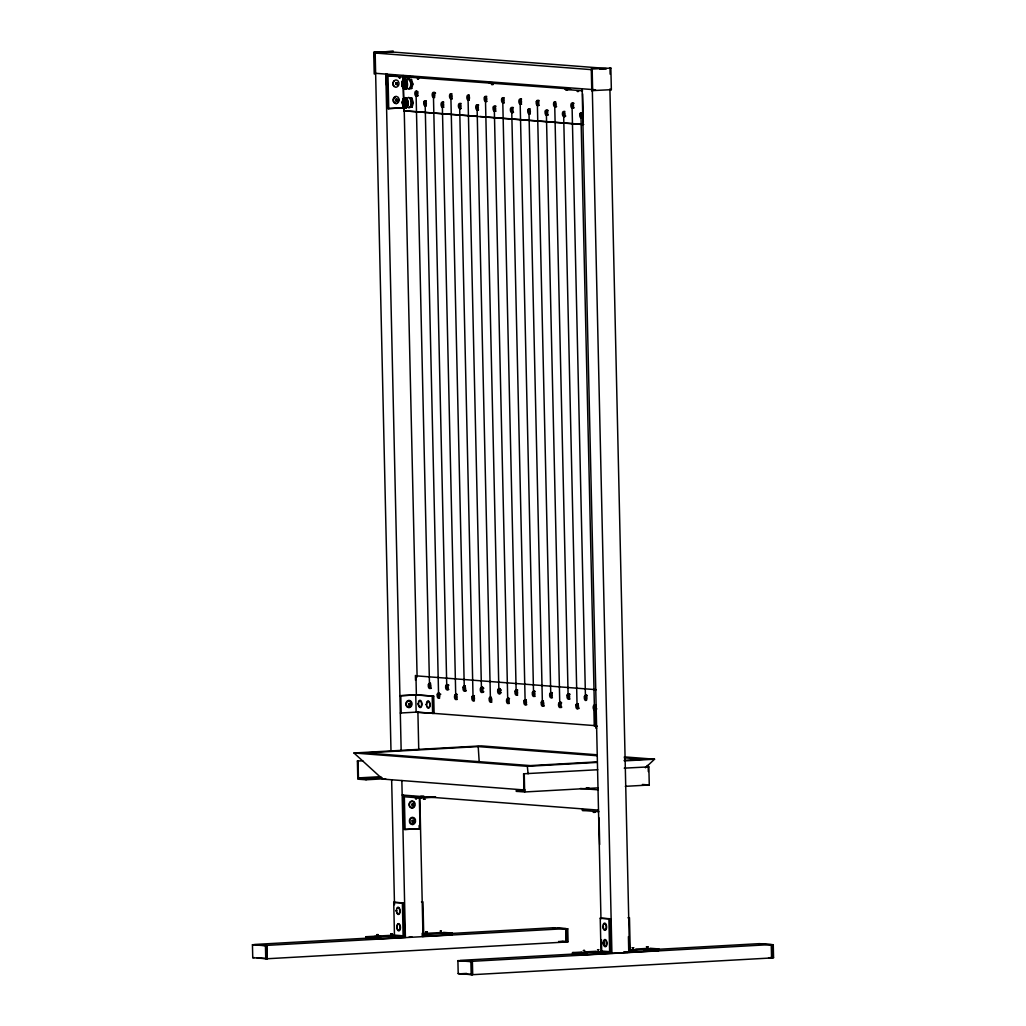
<?xml version="1.0" encoding="UTF-8"?>
<svg xmlns="http://www.w3.org/2000/svg" width="1026" height="1026" viewBox="0 0 1026 1026"><rect width="100%" height="100%" fill="white"/><g stroke="black" fill="none" stroke-linecap="round" stroke-linejoin="round"><path stroke-width="1.5" d="M412.426 796.766L417.39 796.817M417.954 91.699L417.261 96.162L416.133 96.213A2.591 1.295 86.8 0 1 415.03 92.135A2.591 1.295 86.8 0 1 417.287 92.571A2.591 1.295 86.8 0 1 416.133 96.213L429.458 683.354L430.587 683.29M411.952 821.133L411.939 820.479M407.027 79.4L409.63 79.592L411.028 84.183L409.836 88.569L411.708 88.467L412.901 84.081L411.503 79.489L407.027 79.4A5.22 2.603 86.8 0 1 411.028 83.504A5.22 2.603 86.8 0 1 407.886 88.967M411.926 98.15L410.054 98.252L411.452 102.844L410.259 107.23L412.131 107.114L413.324 102.728L411.926 98.15L409.323 97.945M395.497 100.407L395.472 99.342M397.203 928.068L396.844 926.491L397.203 928.068A3.027 1.513 86.8 0 0 397.613 929.376M645.431 767.781L654.55 759.202L624.334 756.88M443.732 933.044L437.179 933.224L438.551 933.006M413.042 796.676L416.659 796.804M390.431 937.61L393.009 937.546M393.022 937.572L390.547 937.649M390.829 933.891L392.56 933.852L390.893 933.917M393.048 935.84L392.253 935.917M636.633 949.73L629.72 949.935M396.318 75.719L396.78 75.911M408.733 78.335L408.04 78.386M380.133 936.687L381.108 936.597L380.377 936.469M437.769 933.147L438.512 933.044M600.864 951.756L601.839 951.666L600.441 951.512M423.199 933.904L430.125 933.852L423.212 934.07M581.165 952.461C579.023 953.192 591.861 952.461 585.397 952.295M595.375 951.666L594.67 951.833L601.133 951.782M394.382 937.61L389.149 937.738M427.201 935.686L426.829 935.558M586.218 954.321L586.603 954.103M410.746 76.411L404.308 76.463M426.431 797.407L427.829 797.228L427.111 797.099M442.975 933.224L444.348 933.057L443.617 932.929M647.727 948.768C636.043 949.178 652.639 949.332 650.125 948.793M379.658 936.725L374.528 936.687L377.978 936.443M375.926 938.277L374.567 938.405L376.067 938.572M389.534 937.52L394.625 937.469M600.39 951.795L596.119 951.91M635.197 949.858L630.913 949.961M649.42 949.063L644.187 949.063L647.919 948.806M645.675 950.602L644.315 950.743L645.816 950.897M409.733 76.45L404.834 76.45M578.138 703.682L577.022 703.746L563.697 116.592A2.591 1.295 86.8 0 1 562.594 112.527A2.591 1.295 86.8 0 1 564.839 112.95A2.591 1.295 86.8 0 1 563.697 116.605L564.813 116.528A2.591 1.295 86.8 0 1 563.53 113.719A2.591 1.295 86.8 0 1 564.851 111.385M427.06 933.968L427.855 933.891L426.713 933.827M373.72 52.352L393.304 51.364L373.72 52.352L374.208 73.936L375.08 74L374.593 52.416M390.996 750.904L375.17 53.031L392.753 52.044L606.263 68.447M403.628 104.665L403.705 107.794L388.739 108.628L387.982 75.821L395.472 75.411M407.668 76.475L403.18 76.732L569.315 88.903M413.44 76.591L404.462 77.091L387.982 75.821M591.284 69.063L610.868 68.088L611.355 89.672L591.771 90.647L591.284 69.063L592.156 69.127L592.643 90.711L591.771 90.647M409.63 79.592L411.503 79.489M599.851 69.229L606.251 68.87M411.028 84.183L412.901 84.081M566.07 87.787L566.108 89.506L570.597 89.262M595.516 89.788L375.619 73.321M452.043 98.829L450.927 98.894A2.591 1.295 86.8 0 1 449.644 94.995A2.591 1.295 86.8 0 1 451.902 95.02A2.591 1.295 86.8 0 1 450.927 98.894L464.239 686.022L465.368 685.958A2.591 1.295 86.8 0 0 464.085 688.433A2.591 1.295 86.8 0 0 465.445 691.114M411.452 102.844L413.324 102.728M486.645 101.471L485.516 101.536L498.841 688.69L499.97 688.626M387.084 74.026L387.866 108.564L403.705 107.794M503.92 102.805L502.804 102.869L516.129 690.023L517.245 689.959M443.501 107.23L442.386 107.294A2.591 1.295 86.8 0 1 441.218 103.267A2.591 1.295 86.8 0 1 443.476 103.562A2.591 1.295 86.8 0 1 442.386 107.294L455.711 694.41L456.826 694.345M403.885 106.076L403.988 110.808L476.898 116.259M538.535 105.447L537.406 105.511L550.731 692.691L551.86 692.627M478.167 109.872L477.052 109.936A2.591 1.295 86.8 0 1 475.859 106.063A2.591 1.295 86.8 0 1 478.103 106.076A2.591 1.295 86.8 0 1 477.141 109.962L490.377 697.09M555.887 106.781L554.758 106.845L568.083 694.012L569.212 693.961M495.481 111.193L494.365 111.257L507.69 698.411L508.806 698.347M573.226 108.128L572.098 108.192A2.591 1.295 86.8 0 1 571.072 104.049A2.591 1.295 86.8 0 1 573.329 104.626A2.591 1.295 86.8 0 1 572.11 108.205L585.423 695.346L586.551 695.282M512.897 112.552L511.769 112.616L525.094 699.758L526.223 699.694M530.134 113.86L529.018 113.924L542.344 701.079L543.459 701.014M547.538 115.194L546.422 115.258L559.747 702.412L560.863 702.348M582.152 117.862L581.024 117.926L594.349 705.067L595.478 705.016M416.376 694.82L399.922 695.743L415.748 694.974L416.146 712.249L434.113 713.429L433.716 696.154L416.376 694.82L415.953 675.826L417.069 675.762M447.849 684.624L446.72 684.688L433.485 97.56A2.591 1.295 86.8 0 1 432.356 93.481A2.591 1.295 86.8 0 1 434.614 93.879A2.591 1.295 86.8 0 1 433.485 97.56L434.601 97.496A2.591 1.295 86.8 0 1 433.305 94.687A2.591 1.295 86.8 0 1 434.614 92.327M482.541 687.279L481.412 687.33L468.087 100.189A2.591 1.295 86.8 0 1 467.022 96.188A2.591 1.295 86.8 0 1 469.28 96.495A2.591 1.295 86.8 0 1 468.177 100.227L469.215 100.125A2.591 1.295 86.8 0 1 467.984 97.393A2.591 1.295 86.8 0 1 469.267 94.982M415.748 694.974L433.716 696.154M534.636 691.28L533.507 691.344L520.182 104.216A2.591 1.295 86.8 0 1 519.028 100.189A2.591 1.295 86.8 0 1 521.285 100.497A2.591 1.295 86.8 0 1 520.182 104.216M474.14 695.679L473.012 695.743L459.686 108.615A2.591 1.295 86.8 0 1 458.571 104.549A2.591 1.295 86.8 0 1 460.828 104.934A2.591 1.295 86.8 0 1 459.686 108.615L460.815 108.551M417.89 712.031L400.307 713.019L401.179 713.083L400.781 695.808M597.26 726.164L594.272 725.933L593.874 708.658L595.375 708.581M525.132 790.02L382.531 779.067L353.97 752.994L481.194 745.876L597.299 754.803M597.286 755.739L478.206 746.595L365.192 752.917L530.314 765.601L597.17 761.869M385.212 778.708L366.038 779.786L357.805 779.157L357.394 761.023L362.832 760.805M624.231 760.356L643.328 759.278L624.27 757.816M353.97 752.994L527.326 766.319L597.299 762.408M624.334 760.894L654.55 759.202M357.394 761.023L358.048 761.074L358.433 777.9L380.787 776.656M358.433 777.9L366.013 778.49L381.993 777.593M382.531 779.067L385.712 778.888M647.06 765.588L648.175 765.524L648.317 771.565M598.145 787.865L524.658 791.969L516.424 791.341L516.399 790.046L523.978 790.623L523.606 773.796L597.735 769.731M624.244 768.153L648.855 766.871L649.266 784.993L625.309 786.339M516.399 790.046L524.389 789.597M423.776 796.125L420.775 796.304L420.814 798.023L435.781 797.189L429.791 796.727M516.424 791.341L519.618 791.161M582.435 808.719L582.473 810.45L589.963 810.027M405.719 829.418L420.057 828.726L419.352 797.484M403.436 794.97L404.231 829.508L420.057 828.726M393.715 902.329L402.384 902.995L403.128 935.802L394.459 935.135L393.715 902.329L403.885 902.906L404.667 937.443L374.734 939.111L366.064 938.457L366.025 936.725L375.503 936.199M402.384 902.995L403.885 902.906M421.468 901.918L422.969 901.841L423.712 934.648L452.145 933.057L452.184 934.776L422.25 936.456L422.186 933.314M600.236 918.193L608.893 918.86L609.636 951.666L600.98 950.999L600.236 918.193L610.393 918.77L611.175 953.308L581.242 954.988L572.572 954.321L572.534 952.59L582.011 952.064M608.893 918.86L610.393 918.77M627.976 917.783L629.477 917.706L630.22 950.512L658.666 948.922L658.705 950.653L611.919 953.359L603.185 952.692M378.658 936.02L394.459 935.135M422.943 933.532L438.743 932.66M366.025 936.725L374.695 937.392L403.128 935.802M367.539 938.149L254.486 944.471L266.401 945.395L565.762 928.633L566.07 942.022L266.709 958.771L252.742 957.681L252.447 944.741L253.948 944.651M451.94 933.429L553.848 927.722L567.763 928.812L568.058 941.753L560.786 941.393M366.064 938.457L369.219 938.277M553.27 927.889L554.758 927.812M408.938 937.225L412.042 937.046M265.452 945.728L266.952 945.651L267.247 958.605L265.747 958.682L265.452 945.728L252.447 944.741M557.593 928.222L567.763 928.812M252.742 957.681L254.243 957.604M585.179 951.884L596.234 951.269M635.774 949.05L645.251 948.524M572.534 952.59L581.203 953.257L609.636 951.666M577.805 953.808L459.981 960.4L471.896 961.324L771.257 944.561L771.565 957.951L472.204 974.7L458.199 973.61L457.904 960.657L466.625 961.131M654.242 949.525L759.343 943.651L773.258 944.728L773.553 957.681L772.052 957.771L771.757 944.818L758.753 943.817L760.253 943.728M572.572 954.321L578.882 953.962M470.896 961.657L472.396 961.567L472.691 974.52L471.19 974.61L470.896 961.657L457.904 960.657M771.757 944.818L773.258 944.728M458.199 973.61L472.691 974.52M460.276 973.789L466.65 973.43M442.296 933.237L438.128 933.275M426.893 935.699L429.548 935.571L426.444 935.468M587.436 787.788L586.359 787.865L588.873 787.827L587.718 787.93M399.576 77.655C397.421 77.848 402.077 77.54 399.807 77.745M407.822 78.284L407.065 78.348L408.797 78.309M417.903 78.707C415.748 78.887 420.404 78.592 418.121 78.797M566.557 90.121C564.3 90.326 569.071 90.019 566.775 90.211M577.702 91.34C575.548 91.532 580.203 91.224 577.933 91.429M415.94 798.587C413.786 798.792 418.441 798.485 416.171 798.69M426.406 933.737L423.456 933.993L429.432 933.891L425.328 933.917L426.046 933.993M647.098 948.909L645.97 948.999L646.778 949.063M427.393 935.789L426.226 935.725M426.085 934.135L427.034 934.109M391.291 936.071L392.227 936.058M377.068 936.866L378.004 936.853M646.816 949.204L647.765 949.178M492.762 82.67L488.709 82.58M378.171 936.469L373.939 936.712L377.35 936.738M440.821 931.082C443.091 931.172 438.448 931.095 440.603 931.185M377.363 934.724C375.106 934.622 379.864 934.724 377.594 934.622M391.906 935.776C401.679 935.802 382.865 935.93 391.573 935.943M598.325 949.691C600.595 949.781 595.939 949.704 598.094 949.794M584.102 950.486C586.372 950.563 581.639 950.512 583.884 950.589M393.125 935.674L390.431 935.879L391.239 935.943M377.029 936.738L376.298 936.648L380.043 936.507M585.423 952.346L587 952.449L581.896 952.705M610.868 68.088L609.995 68.011L610.137 74.18M375.17 53.031L591.861 69.678M610.483 89.595L611.355 89.672M566.108 89.506L582.576 90.775M409.105 88.262L411.708 88.467M409.528 106.922L412.131 107.114M387.866 108.564L388.739 108.628M480.078 116.502L583.756 124.467M403.988 110.808L582.64 124.531M415.953 675.826L596.311 689.69M593.874 708.658L596.875 708.889M596.247 710.838L595.375 710.762L595.773 728.037L596.632 728.101M416.774 712.095L595.067 725.638M648.214 766.82L648.855 766.871M523.606 773.796L524.248 773.835L524.658 791.969M642.404 784.467L649.266 784.993M580.485 788.481L598.043 789.828M402.166 795.035L598.491 810.117M420.814 798.023L404.347 796.766L405.09 829.572M582.473 810.45L598.94 811.707M562.274 941.317L568.058 941.753M443.488 932.39L452.145 933.057M649.997 948.255L658.666 948.922M770.654 957.463L773.553 957.681M558.619 941.445L566.07 942.022M768.577 957.72L771.565 957.951M444.963 934.224L449.298 934.558M623.68 951.936L628.053 952.269M624.86 952.166L627.848 952.397M604.878 952.679L609.367 953.026M261.168 945.202L266.952 945.651M469.51 961.349L472.396 961.567M257.128 957.822L267.247 958.605M527.326 766.319L528.121 773.835M478.206 746.595L479.232 762.305M609.906 88.98L629.502 952.385M628.412 936.623L628.733 950.756M592.04 77.489L611.919 953.359M582.653 93.905L583.294 122.017M599.081 817.966L599.684 844.526M582.14 89.185L600.967 918.95M601.441 939.765L601.698 950.987M564.8 87.851L564.826 89.147M581.203 953.257L581.242 954.988M566.262 928.889L566.557 941.842M471.896 961.324L471.96 964.286M438.525 693.076L425.2 105.96L426.329 105.896A2.591 1.295 86.8 0 1 424.841 103.1A2.591 1.295 86.8 0 1 426.316 100.779M432.215 696.244L432.613 713.506M404.154 106.755L417.107 677.019M417.903 712.249L418.736 749.095M419.826 797.151L422.994 936.507M403.205 76.116L403.308 80.849M403.462 87.159L403.744 99.766M403.141 75.437L403.103 81.234M403.205 85.927L403.564 101.548M419.121 825.52L419.198 828.662M415.415 675.429L415.517 680.225M386.289 75.603L386.507 85.209M402.718 799.639L402.897 807.642M385.814 74.103L401.153 750.083M401.846 780.517L405.398 937.495M391.65 779.734L394.497 904.675M374.695 937.392L374.734 939.111M366.013 778.49L366.038 779.786M266.401 945.395L266.709 958.771M443.848 107.179A2.591 1.295 86.8 0 1 442.232 105.139A2.591 1.295 86.8 0 1 443.117 102.1M443.463 102.049A2.591 1.295 86.8 0 1 443.796 102.19M435.268 92.789A2.591 1.295 86.8 0 1 435.537 93.238M482.9 692.447A2.591 1.295 86.8 0 1 481.425 689.664A2.591 1.295 86.8 0 1 482.874 687.33M483.502 687.933A2.591 1.295 86.8 0 1 483.746 688.446M483.759 691.588A2.591 1.295 86.8 0 1 483.528 692.037M521.644 104.113A2.591 1.295 86.8 0 1 520.041 102.061A2.591 1.295 86.8 0 1 520.926 99.022M521.272 98.983A2.591 1.295 86.8 0 1 521.606 99.112M410.9 80.964A3.245 1.616 86.8 0 1 411.413 81.682M411.349 86.556A3.245 1.616 86.8 0 1 410.81 87.043M402.949 101.292A5.22 2.603 86.8 0 1 406.912 98.676A5.22 2.603 86.8 0 1 407.104 107.217A5.22 2.603 86.8 0 1 403.013 103.985M407.463 98.021A5.22 2.603 86.8 0 1 411.49 102.844A5.22 2.603 86.8 0 1 407.668 107.05M411.824 100.33A3.245 1.616 86.8 0 1 412.298 101.907M412.349 102.754A3.245 1.616 86.8 0 1 411.901 104.973M426.88 706.645A3.617 1.808 86.8 0 0 428.111 708.107L428.586 708.145A3.617 1.808 86.8 0 0 430.074 704.682A3.617 1.808 86.8 0 0 428.419 700.989L427.945 700.963A3.617 1.808 86.8 0 0 426.56 703.054M418.454 705.183A3.617 1.808 86.8 0 0 419.955 707.478L420.416 707.517A3.617 1.808 86.8 0 0 421.904 704.054A3.617 1.808 86.8 0 0 420.25 700.36L419.775 700.335A3.617 1.808 86.8 0 0 418.39 702.425M406.642 705.708A3.027 2.616 -85.6 0 1 410.028 701.284M411.041 702.31A3.027 2.616 -85.6 0 1 411.336 703.015M411.17 705.324A3.027 2.616 -85.6 0 1 410.785 705.978M410.259 706.504A3.027 2.616 -85.6 0 1 409.643 706.863M408.976 707.029A3.027 2.616 -85.6 0 1 407.078 706.298M427.393 706.837A3.027 1.513 86.8 0 1 427.111 706.247M426.88 703.22A3.027 1.513 86.8 0 1 427.355 702.053M427.688 701.694A3.027 1.513 86.8 0 1 429.599 703.22A3.027 1.513 86.8 0 1 429.253 707.068M428.906 707.427A3.027 1.513 86.8 0 1 428.137 707.53M421.058 701.81A3.027 1.513 86.8 0 1 421.327 705.798A3.027 1.513 86.8 0 1 419.403 706.529M419.07 706.042A3.027 1.513 86.8 0 1 418.8 705.401M418.698 702.374A3.027 1.513 86.8 0 1 420.724 701.322M396.857 927.607A3.617 1.808 86.8 0 0 398.498 930.826L398.96 930.851A3.617 1.808 86.8 0 0 400.448 927.389A3.617 1.808 86.8 0 0 398.793 923.708L398.319 923.669A3.617 1.808 86.8 0 0 397.87 923.875M396.934 925.76A3.617 1.808 86.8 0 1 397.472 924.323M396.882 912.948A3.617 1.808 86.8 0 0 398.126 914.41L398.588 914.448A3.617 1.808 86.8 0 0 400.076 910.985A3.617 1.808 86.8 0 0 398.421 907.292L397.947 907.266A3.617 1.808 86.8 0 0 396.78 908.561M396.485 911.203A3.617 1.808 86.8 0 1 396.562 909.357M603.378 943.471A3.617 1.808 86.8 0 0 605.007 946.69L605.481 946.716A3.617 1.808 86.8 0 0 606.969 943.253A3.617 1.808 86.8 0 0 605.302 939.572L604.827 939.534A3.617 1.808 86.8 0 0 603.981 940.188M603.352 942.535A3.617 1.808 86.8 0 1 603.673 940.829M604.776 944.138A1.321 0.654 86.8 0 1 604.609 942.291M603.147 927.991A3.617 1.808 86.8 0 0 604.635 930.287L605.109 930.313A3.617 1.808 86.8 0 0 606.597 926.85A3.617 1.808 86.8 0 0 604.93 923.169L604.455 923.131A3.617 1.808 86.8 0 0 603.083 925.221M413.119 803.974A1.321 1.141 -85.6 0 1 413.145 804.974M412.798 805.538A1.321 1.141 -85.6 0 1 411.965 805.846M413.491 820.377A1.321 1.141 -85.6 0 1 413.581 821.044M413.17 821.941A1.321 1.141 -85.6 0 1 412.042 822.185M412.003 704.285A3.617 3.129 -85.6 0 0 409.207 700.399L408.399 700.45A3.617 3.129 -85.6 0 0 408.579 707.594L409.4 707.555A3.617 3.129 -85.6 0 0 411.824 705.208M409.938 703.438A1.321 1.141 -85.6 0 1 409.964 704.439M409.618 705.003A1.321 1.141 -85.6 0 1 408.784 705.311M396.754 98.919A1.321 1.141 -85.6 0 1 397.126 99.445M397.152 100.445A1.321 1.141 -85.6 0 1 396.805 101.01M398.268 81.272A3.617 3.129 -85.6 0 0 396.164 80.015L395.343 80.066A3.617 3.129 -85.6 0 0 395.523 87.21L396.344 87.159A3.617 3.129 -85.6 0 0 397.126 86.864M398.704 82.054A3.617 3.129 -85.6 0 1 397.819 86.351M396.511 82.529A1.321 1.141 -85.6 0 1 396.882 83.042M396.908 84.055A1.321 1.141 -85.6 0 1 396.562 84.607M416.915 96.008A2.591 1.295 86.8 0 1 415.966 93.328A2.591 1.295 86.8 0 1 416.954 91.019M418.185 95.572A2.591 1.295 86.8 0 1 417.915 95.931M452.043 98.829A2.591 1.295 86.8 0 1 450.645 96.226A2.591 1.295 86.8 0 1 451.85 93.648M461.149 108.525A2.591 1.295 86.8 0 1 459.52 105.742A2.591 1.295 86.8 0 1 461.161 103.536M478.591 109.808A2.591 1.295 86.8 0 1 476.859 106.961A2.591 1.295 86.8 0 1 478.706 105.062M486.811 101.497A2.591 1.295 86.8 0 1 485.311 98.74A2.591 1.295 86.8 0 1 486.76 96.367M495.981 111.103A2.591 1.295 86.8 0 1 494.288 109.423A2.591 1.295 86.8 0 1 494.994 106.165M495.661 106.101A2.591 1.295 86.8 0 1 495.994 106.332M512.59 112.475A2.591 1.295 86.8 0 1 511.589 108.961A2.591 1.295 86.8 0 1 513.385 107.73M513.564 112.219A2.591 1.295 86.8 0 1 513.256 112.475M504.305 102.78A2.591 1.295 86.8 0 1 502.65 100.061A2.591 1.295 86.8 0 1 504.266 97.791M529.967 113.822A2.591 1.295 86.8 0 1 528.865 111.039A2.591 1.295 86.8 0 1 530.019 108.705M539.266 105.255A2.591 1.295 86.8 0 1 537.316 102.664A2.591 1.295 86.8 0 1 539.278 100.792M548.294 114.809A2.591 1.295 86.8 0 1 546.294 113.424A2.591 1.295 86.8 0 1 547.32 110.038M547.987 110.321A2.591 1.295 86.8 0 1 548.282 110.705M556.643 106.55A2.591 1.295 86.8 0 1 554.771 105.075A2.591 1.295 86.8 0 1 555.592 101.689M565.749 115.964A2.591 1.295 86.8 0 1 565.159 116.515M574.175 107.615A2.591 1.295 86.8 0 1 572.136 106.563A2.591 1.295 86.8 0 1 573.008 102.998M573.688 103.164A2.591 1.295 86.8 0 1 573.996 103.498M582.204 117.887A2.591 1.295 86.8 0 1 580.87 115.143A2.591 1.295 86.8 0 1 582.14 112.706M583.307 116.72A2.591 1.295 86.8 0 1 582.845 117.605M594.541 710.236A2.591 1.295 86.8 0 1 593.22 706.876A2.591 1.295 86.8 0 1 595.08 705.452A2.591 1.295 86.8 0 1 595.452 709.556M594.734 709.351A2.591 1.295 86.8 0 1 594.387 706.504A2.591 1.295 86.8 0 1 595.555 704.99M586.474 700.348A2.591 1.295 86.8 0 1 585.5 696.808A2.591 1.295 86.8 0 1 587.321 695.641M577.997 708.735A2.591 1.295 86.8 0 1 576.971 705.811A2.591 1.295 86.8 0 1 578.215 703.669M579.228 708.158A2.591 1.295 86.8 0 1 578.972 708.543M570.02 698.898A2.591 1.295 86.8 0 1 568.25 697.565A2.591 1.295 86.8 0 1 568.776 694.153M569.763 694.102A2.591 1.295 86.8 0 1 570.084 694.435M560.837 707.478A2.591 1.295 86.8 0 1 559.709 703.862A2.591 1.295 86.8 0 1 561.671 702.913M561.786 707.017A2.591 1.295 86.8 0 1 561.184 707.504M552.437 697.731A2.591 1.295 86.8 0 1 550.757 695.051A2.591 1.295 86.8 0 1 552.36 692.73M544.306 705.888A2.591 1.295 86.8 0 1 542.421 704.49A2.591 1.295 86.8 0 1 543.203 701.066M535.072 696.41A2.591 1.295 86.8 0 1 533.43 693.666A2.591 1.295 86.8 0 1 535.059 691.409M526.813 704.695A2.591 1.295 86.8 0 1 525.081 703.131A2.591 1.295 86.8 0 1 525.722 699.822M517.707 695.089A2.591 1.295 86.8 0 1 516.129 692.935A2.591 1.295 86.8 0 1 517.078 689.972M517.412 689.947A2.591 1.295 86.8 0 1 517.758 690.1M509.345 703.438A2.591 1.295 86.8 0 1 507.626 700.54A2.591 1.295 86.8 0 1 509.512 698.706M500.278 693.781A2.591 1.295 86.8 0 1 498.751 691.075A2.591 1.295 86.8 0 1 500.175 688.638M501.06 689.716A2.591 1.295 86.8 0 1 501.239 690.318M501.278 692.293A2.591 1.295 86.8 0 1 501.111 692.871M491.864 702.169A2.591 1.295 86.8 0 1 490.364 700.245A2.591 1.295 86.8 0 1 491.005 697.193M466.343 690.434A2.591 1.295 86.8 0 1 465.778 691.062M474.435 700.848A2.591 1.295 86.8 0 1 472.96 698.052A2.591 1.295 86.8 0 1 474.422 695.731M457.096 699.514A2.591 1.295 86.8 0 1 455.621 696.705A2.591 1.295 86.8 0 1 457.096 694.397M448.837 689.395A2.591 1.295 86.8 0 1 446.836 687.959A2.591 1.295 86.8 0 1 447.9 684.611M448.567 684.906A2.591 1.295 86.8 0 1 448.849 685.304M439.615 698.18A2.591 1.295 86.8 0 1 438.307 695.782A2.591 1.295 86.8 0 1 439.218 693.063M440.487 693.884A2.591 1.295 86.8 0 1 440.705 694.435M431.356 688.228A2.591 1.295 86.8 0 1 429.509 686.625A2.591 1.295 86.8 0 1 430.394 683.303M397.998 84.927A3.027 2.616 -85.6 0 1 397.601 85.581M394.471 86.338A3.027 2.616 -85.6 0 1 393.907 85.902M393.458 85.312A3.027 2.616 -85.6 0 1 393.33 82.298M393.715 81.631A3.027 2.616 -85.6 0 1 394.228 81.105M398.652 99.791A3.027 2.616 -85.6 0 1 398.588 100.574M397.973 101.984A3.027 2.616 -85.6 0 1 397.46 102.51M395.485 102.985A3.027 2.616 -85.6 0 1 393.535 101.01M393.42 100.24A3.027 2.616 -85.6 0 1 393.471 99.445M393.702 98.701A3.027 2.616 -85.6 0 1 395.228 97.162M412.157 807.565A3.027 2.616 -85.6 0 1 409.451 803.974A3.027 2.616 -85.6 0 1 413.209 801.819M413.773 802.255A3.027 2.616 -85.6 0 1 414.222 802.845M414.35 805.859A3.027 2.616 -85.6 0 1 413.965 806.513M413.44 807.039A3.027 2.616 -85.6 0 1 412.824 807.398M411.58 818.094A3.027 2.616 -85.6 0 1 413.581 818.222M414.145 818.658A3.027 2.616 -85.6 0 1 414.594 819.248M414.722 822.262A3.027 2.616 -85.6 0 1 413.196 823.801M412.529 823.968A3.027 2.616 -85.6 0 1 410.195 822.647M409.9 821.941A3.027 2.616 -85.6 0 1 410.054 819.633M410.438 818.979A3.027 2.616 -85.6 0 1 410.964 818.44M399.46 912.845A3.027 1.513 86.8 0 1 397.049 912.537M397.293 908.343A3.027 1.513 86.8 0 1 397.626 907.997M398.409 907.895A3.027 1.513 86.8 0 1 399.653 912.191M399.101 930.197A3.027 1.513 86.8 0 1 398.319 930.172M397.242 925.721A3.027 1.513 86.8 0 1 397.46 925.093M398.114 924.336A3.027 1.513 86.8 0 1 399.973 926.145A3.027 1.513 86.8 0 1 399.46 929.902M605.699 929.235A3.027 1.513 86.8 0 1 603.365 927.709M603.532 924.734A3.027 1.513 86.8 0 1 603.801 924.221M604.134 923.862A3.027 1.513 86.8 0 1 605.93 925.042A3.027 1.513 86.8 0 1 605.968 928.722M604.84 946.036A3.027 1.513 86.8 0 1 604.122 945.241M603.865 944.613A3.027 1.513 86.8 0 1 603.609 943.086M603.634 942.304A3.027 1.513 86.8 0 1 603.763 941.586M604.622 940.201A3.027 1.513 86.8 0 1 606.61 943.946M606.481 944.677A3.027 1.513 86.8 0 1 605.225 946.152M395.561 82.58A1.295 1.116 -85.6 0 1 395.869 83.144M395.882 83.811A1.295 1.116 -85.6 0 1 395.6 84.414M396.023 99.086A1.295 1.116 -85.6 0 1 395.638 101.112M412.093 803.743A1.295 1.116 -85.6 0 1 412.157 805.038M412.503 820.223A1.295 1.116 -85.6 0 1 412.606 821.21M409.092 703.413A1.385 1.193 -85.6 0 1 409.066 704.477M417.967 703.656C418.133 706.888 419.596 702.13 417.967 703.656M396.139 910.588C396.369 913.884 397.665 908.959 396.139 910.588M426.136 704.285C426.303 707.517 427.765 702.759 426.136 704.285M602.647 926.452C602.839 929.723 604.25 924.875 602.647 926.452M603.019 942.868C603.211 946.113 604.609 941.291 603.019 942.868M396.139 83.401C396.716 86.774 398.601 81.31 396.139 83.401M396.382 99.791C396.959 103.164 398.845 97.701 396.382 99.791M409.182 703.785C409.759 707.158 411.657 701.694 409.182 703.785M412.362 804.32C412.939 807.693 414.837 802.229 412.362 804.32M412.734 820.723C413.311 824.096 415.209 818.633 412.734 820.723M394.715 935.789L388.161 935.968L394.715 935.789M425.687 931.929L427.367 931.916L425.687 931.929M632.208 947.793L633.876 947.78L632.311 947.78M646.418 946.998L648.099 946.985L646.418 946.998M491.531 84.453L493.198 84.44L491.531 84.453M423.481 799.267L425.149 799.254L423.597 799.254M593.4 812.323L595.067 812.297L593.4 812.323M396.587 103.549L395.767 103.6A3.617 3.129 -85.6 0 1 395.587 96.457L396.408 96.406A3.617 3.129 -85.6 0 1 396.587 103.549M412.58 808.09L411.759 808.129A3.617 3.129 -85.6 0 1 411.58 800.985L412.388 800.934A3.617 3.129 -85.6 0 1 412.58 808.09M412.952 824.494L412.131 824.532A3.617 3.129 -85.6 0 1 411.952 817.389L412.76 817.337A3.617 3.129 -85.6 0 1 412.952 824.494M423.982 101.638A2.591 1.295 86.8 0 0 424.854 105.909A2.591 1.295 86.8 0 0 426.226 102.574A2.591 1.295 86.8 0 0 423.982 101.638M480.553 688.202A2.591 1.295 86.8 0 0 481.438 692.46A2.591 1.295 86.8 0 0 482.797 689.113A2.591 1.295 86.8 0 0 480.553 688.202M402.397 81.9A4.361 2.18 86.8 0 0 404.436 88.557A4.361 2.18 86.8 0 0 406.168 82.183A4.361 2.18 86.8 0 0 402.397 81.9M402.987 82.606A3.027 1.513 86.8 0 0 404.398 87.236A3.027 1.513 86.8 0 0 405.616 82.811A3.027 1.513 86.8 0 0 402.987 82.606M402.32 81.772A4.579 2.283 86.8 0 0 404.462 88.787A4.681 2.334 86.8 0 0 406.373 82.029A4.681 2.334 86.8 0 0 402.307 81.721A4.681 2.334 86.8 0 0 404.5 88.89A4.579 2.283 86.8 0 0 406.296 82.08A4.579 2.283 86.8 0 0 402.32 81.772M402.307 81.657A4.784 2.385 86.8 0 0 404.539 88.993A4.784 2.385 86.8 0 0 406.45 81.977A4.784 2.385 86.8 0 0 402.307 81.657M402.307 81.605A4.886 2.437 86.8 0 0 404.603 89.082A4.886 2.437 86.8 0 0 406.553 81.939A4.886 2.437 86.8 0 0 402.307 81.605M402.384 81.516A5.04 2.514 86.8 0 0 404.744 89.236A5.04 2.514 86.8 0 0 406.758 81.849A5.04 2.514 86.8 0 0 402.384 81.516M402.5 81.439A5.156 2.578 86.8 0 0 404.911 89.339A5.194 2.591 86.8 0 0 407.078 81.772A5.194 2.591 86.8 0 0 402.577 81.426A5.194 2.591 86.8 0 0 405.001 89.365A5.156 2.578 86.8 0 0 406.976 81.785A5.156 2.578 86.8 0 0 402.5 81.439M404.116 83.016A2.167 1.077 86.8 0 0 405.129 86.325A2.167 1.077 86.8 0 0 406.001 83.17A2.167 1.077 86.8 0 0 404.116 83.016M404.308 83.247A1.731 0.859 86.8 0 0 405.116 85.902A1.731 0.859 86.8 0 0 405.809 83.362A1.731 0.859 86.8 0 0 404.308 83.247M402.82 100.548A4.361 2.18 86.8 0 0 404.86 107.217A4.361 2.18 86.8 0 0 406.591 100.843A4.361 2.18 86.8 0 0 402.82 100.548M403.41 101.253A3.027 1.513 86.8 0 0 404.821 105.896A3.027 1.513 86.8 0 0 406.04 101.459A3.027 1.513 86.8 0 0 403.41 101.253M402.743 100.433A4.579 2.283 86.8 0 0 404.885 107.435A4.579 2.283 86.8 0 0 406.719 100.74A4.579 2.283 86.8 0 0 402.743 100.433A4.784 2.385 86.8 0 0 404.962 107.64A4.784 2.385 86.8 0 0 406.873 100.638A4.784 2.385 86.8 0 0 402.731 100.317M402.743 100.266A4.886 2.437 86.8 0 0 405.026 107.73A4.886 2.437 86.8 0 0 406.976 100.586A4.886 2.437 86.8 0 0 402.743 100.266M402.808 100.176A5.04 2.514 86.8 0 0 405.167 107.884A5.04 2.514 86.8 0 0 407.181 100.51A5.04 2.514 86.8 0 0 402.808 100.176M403 100.073A5.194 2.591 86.8 0 0 405.424 108.025A5.194 2.591 86.8 0 0 407.502 100.42A5.194 2.591 86.8 0 0 403 100.073M404.539 101.677A2.167 1.077 86.8 0 0 405.552 104.985A2.167 1.077 86.8 0 0 406.424 101.818A2.167 1.077 86.8 0 0 404.539 101.677M404.731 101.907A1.731 0.859 86.8 0 0 405.539 104.549A1.731 0.859 86.8 0 0 406.232 102.023A1.731 0.859 86.8 0 0 404.731 101.907M484.452 97.265A2.591 1.295 86.8 0 0 485.349 101.51A2.591 1.295 86.8 0 0 486.683 98.137A2.591 1.295 86.8 0 0 484.452 97.265M493.339 106.948A2.591 1.295 86.8 0 0 494.199 111.231A2.591 1.295 86.8 0 0 495.571 107.922A2.591 1.295 86.8 0 0 493.339 106.948M501.688 98.855A2.591 1.295 86.8 0 0 502.843 102.882A2.591 1.295 86.8 0 0 503.946 99.163A2.591 1.295 86.8 0 0 501.688 98.855M510.525 108.73A2.591 1.295 86.8 0 0 511.807 112.629A2.591 1.295 86.8 0 0 512.769 108.743A2.591 1.295 86.8 0 0 510.525 108.73M528.018 109.59A2.591 1.295 86.8 0 0 528.852 113.886A2.591 1.295 86.8 0 0 530.25 110.616A2.591 1.295 86.8 0 0 528.018 109.59M536.38 101.459A2.591 1.295 86.8 0 0 537.483 105.55A2.591 1.295 86.8 0 0 538.637 101.882A2.591 1.295 86.8 0 0 536.38 101.459M545.345 110.949A2.591 1.295 86.8 0 0 546.204 115.233A2.591 1.295 86.8 0 0 547.576 111.898A2.591 1.295 86.8 0 0 545.345 110.949M553.694 102.869A2.591 1.295 86.8 0 0 554.874 106.884A2.591 1.295 86.8 0 0 555.951 103.139A2.591 1.295 86.8 0 0 553.694 102.869M579.895 113.937A2.591 1.295 86.8 0 0 581.075 117.952A2.591 1.295 86.8 0 0 582.152 114.194A2.591 1.295 86.8 0 0 579.895 113.937M584.448 696.564A2.591 1.295 86.8 0 0 585.692 700.514A2.591 1.295 86.8 0 0 586.692 696.667A2.591 1.295 86.8 0 0 584.448 696.564M575.996 704.939A2.591 1.295 86.8 0 0 577.215 708.902A2.591 1.295 86.8 0 0 578.254 705.106A2.591 1.295 86.8 0 0 575.996 704.939M567.173 695.051A2.591 1.295 86.8 0 0 568.237 699.155A2.591 1.295 86.8 0 0 569.417 695.538A2.591 1.295 86.8 0 0 567.173 695.051M558.734 703.349A2.591 1.295 86.8 0 0 559.721 707.542A2.591 1.295 86.8 0 0 560.991 704.054A2.591 1.295 86.8 0 0 558.734 703.349M549.795 693.832A2.591 1.295 86.8 0 0 550.975 697.847A2.591 1.295 86.8 0 0 552.052 694.089A2.591 1.295 86.8 0 0 549.795 693.832M541.318 702.271A2.591 1.295 86.8 0 0 542.536 706.247A2.591 1.295 86.8 0 0 543.575 702.438A2.591 1.295 86.8 0 0 541.318 702.271M532.468 692.46A2.591 1.295 86.8 0 0 533.623 696.5A2.591 1.295 86.8 0 0 534.726 692.794A2.591 1.295 86.8 0 0 532.468 692.46M524.081 700.643A2.591 1.295 86.8 0 0 525.017 704.875A2.591 1.295 86.8 0 0 526.325 701.438A2.591 1.295 86.8 0 0 524.081 700.643M515.155 691.075A2.591 1.295 86.8 0 0 516.245 695.166A2.591 1.295 86.8 0 0 517.412 691.524A2.591 1.295 86.8 0 0 515.155 691.075M506.639 699.655A2.591 1.295 86.8 0 0 507.896 703.58A2.591 1.295 86.8 0 0 508.896 699.732A2.591 1.295 86.8 0 0 506.639 699.655M497.879 689.587A2.591 1.295 86.8 0 0 498.816 693.807A2.591 1.295 86.8 0 0 500.124 690.383A2.591 1.295 86.8 0 0 497.879 689.587M489.376 698.065A2.591 1.295 86.8 0 0 490.402 702.22A2.591 1.295 86.8 0 0 491.634 698.68A2.591 1.295 86.8 0 0 489.376 698.065M472.101 696.59A2.591 1.295 86.8 0 0 472.973 700.861A2.591 1.295 86.8 0 0 474.333 697.526A2.591 1.295 86.8 0 0 472.101 696.59M463.111 687.215A2.591 1.295 86.8 0 0 464.316 691.178A2.591 1.295 86.8 0 0 465.355 687.382A2.591 1.295 86.8 0 0 463.111 687.215M454.775 695.243A2.591 1.295 86.8 0 0 455.634 699.527A2.591 1.295 86.8 0 0 457.006 696.205A2.591 1.295 86.8 0 0 454.775 695.243M445.9 685.496A2.591 1.295 86.8 0 0 446.746 689.793A2.591 1.295 86.8 0 0 448.131 686.497A2.591 1.295 86.8 0 0 445.9 685.496M437.32 694.23A2.591 1.295 86.8 0 0 438.5 698.244A2.591 1.295 86.8 0 0 439.577 694.499A2.591 1.295 86.8 0 0 437.32 694.23M428.47 684.419A2.591 1.295 86.8 0 0 429.573 688.51A2.591 1.295 86.8 0 0 430.728 684.855A2.591 1.295 86.8 0 0 428.47 684.419"/></g></svg>
